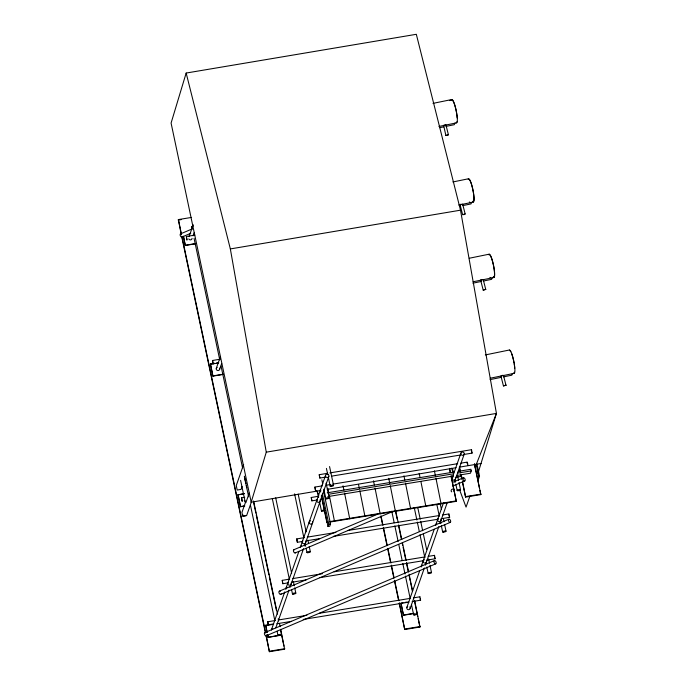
<?xml version="1.0" encoding="UTF-8"?>
<svg xmlns="http://www.w3.org/2000/svg" width="686" height="686" viewBox="0 0 686 686"><rect width="100%" height="100%" fill="white"/><g stroke="black" fill="none" stroke-linecap="round" stroke-linejoin="round"><path stroke-width="1.03" d="M434.427 555.909L434.53 555.351L435.104 558.773L426.649 560.153M471.428 450.256L471.531 449.699L472.105 453.12L463.642 454.509M318.69 496.218L311.23 497.504L311.864 500.857L317.155 499.991M419.926 597.052L420.595 600.207L412.14 601.588M448.944 514.183L449.673 517.261L449.339 516.892M478.571 471.393L496.432 413.418L460.503 210.182L416.325 34.3L186.163 73.05L171.088 123.077L251.196 502.195L320.911 490.464M251.196 502.195L266.271 452.168L230.342 248.924L186.163 73.05M181.293 234.766L178.377 219.58L191.574 217.419M195.639 243.787L185.314 245.477L183.514 236.258M189.044 236.67L193.212 224.768M193.015 235.838L194.052 232.863M223.242 374.436L212.926 376.125L210.396 364.172L214.615 363.246M212.926 376.125L210.482 363.923M216.304 368.313L220.472 356.411M219.58 369.462L221.664 363.511M243.641 464.448L236.258 485.551L237.202 490.044L241.069 489.41L242.089 486.494M244.662 506.097L240.529 506.774L238.008 494.82L244.285 493.56M240.529 506.774L238.093 494.572M245.88 502.649L249.224 493.105M251.539 501.543L246.608 515.615L242.741 516.249L241.944 512.459L245.339 502.752L240.597 480.337M272.925 624.037L265.696 625.22L267.086 632.449M268.226 637.183L280.608 635.15L268.14 637.431L267.806 635.185M271.519 629.611L284.716 591.924M285.753 588.948L298.873 551.484M300.262 547.522L325.558 475.278M275.832 627.784L289.029 590.106M289.998 587.345L303.538 548.671M304.507 545.919L328.834 476.427A1.732 1.646 19.3 0 0 326.853 474.223A1.732 1.646 19.3 0 0 325.91 476.907A1.732 1.646 19.3 0 0 328.834 476.427M280.814 629.834L284.621 649.205L269.392 651.7L266.254 635.468M454.852 123.111L454.303 124.689L445.994 126.387M327.059 522.029L326.879 522.552L321.348 496.355M323.44 490.413L330.523 523.933L329.709 526.265L328.011 526.539L328.834 524.207L322.411 493.834M334.494 521.3L329.366 495.644M349.723 518.805L344.586 493.148M471.591 202.344L471.042 203.914L462.741 205.611M364.943 516.309L359.816 490.653M380.173 513.814L375.036 488.158M395.393 511.327L390.265 485.662M410.622 508.832L405.495 483.167M492.162 277.779L491.613 279.348L483.313 281.046M425.852 506.337L420.938 481.726M441.072 503.841L435.944 478.176M413.795 613.567L403.479 615.256L401.036 603.054L403.102 602.711M406.858 607.436L419.703 570.743M421.093 566.773L434.212 529.309M435.601 525.347L443.516 502.761M451.868 478.888L460.898 453.103M410.134 608.593L424.368 567.931M425.337 565.178L438.877 526.496M439.923 523.521L447.135 502.915M454.432 482.095L464.173 454.261A1.732 1.646 19.3 0 0 462.192 452.048A1.732 1.646 19.3 0 0 461.249 454.741A1.732 1.646 19.3 0 0 464.173 454.261M414.601 600.327L419.961 627.03L404.731 629.525L399.381 602.822M329.734 522.08L456.301 501.346L451.165 475.69M458.248 471.342L470.93 469.267L471.273 470.896L470.459 473.229L456.722 475.475M475.192 467.166L496.432 413.418L266.271 452.168M474.575 463.71L480.809 494.606L465.588 497.101L462.45 480.869M512.416 373.596L511.859 375.173L503.558 376.871M469.876 496.21L466.051 507.125L459.714 490.156M477.713 479.12L478.708 476.273L476.187 464.319L477.002 464.19L479.523 476.144L478.193 479.934M444.768 124.809L445.9 124.852L448.412 134.73L447.666 135.296L445.874 135.434L443.593 125.229M483.193 290.101L485.731 289.389L483.193 290.101L480.672 280.222L481.186 280.334M503.438 385.918L505.976 385.215L503.438 385.918L500.926 376.039L501.389 375.594M186.369 236.499L186.944 239.929L186.369 236.499L194.824 235.118M219.957 359.215L212.497 360.502L213.123 363.846L218.414 362.98M213.123 363.846L212.549 360.424M241.583 497.804L242.149 501.226L241.583 497.804L244.756 497.281M327.728 473.254L319.213 474.721L319.848 478.065L325.13 477.199M319.848 478.065L319.273 474.643M314.917 487.069L315.491 490.499L314.917 487.069L322.317 485.86M311.864 500.857L311.29 497.427M304.181 537.653L296.721 538.939L297.355 542.283L302.646 541.417M297.355 542.283L296.781 538.862M289.672 579.078L282.212 580.373L282.846 583.717L288.137 582.851M282.846 583.717L282.272 580.296M275.163 620.513L267.703 621.799L268.337 625.143L273.628 624.277M268.337 625.143L267.763 621.722M467.475 465.108C468.632 466.411 466.832 459.646 467.132 463.47M477.525 473.717L477.413 471.488M449.613 517.338L441.158 518.727M460.177 204.582L461.172 204.119M480.749 280.017L481.752 279.554M503.232 375.662L502.658 375.242M180.65 233.823L192.483 228.807M181.876 237.073L190.742 233.3M293.925 549.709L376.725 514.56M452.631 482.344L463.47 477.739M295.143 552.95L392.735 511.533M452.863 486.005L464.696 480.989A1.732 0.969 66.9 0 0 464.594 478.331A1.732 0.969 66.9 0 0 462.964 478.777A1.732 0.969 66.9 0 0 464.688 480.98M279.416 591.143L448.961 519.173M280.634 594.385L450.188 522.415A1.732 0.969 66.9 0 0 450.085 519.765A1.732 0.969 66.9 0 0 448.455 520.211A1.732 0.969 66.9 0 0 450.179 522.415M264.907 632.569L434.452 560.608M266.125 635.811L435.679 563.849A1.732 0.969 66.9 0 0 435.576 561.191A1.732 0.969 66.9 0 0 433.946 561.637A1.732 0.969 66.9 0 0 435.67 563.849M433.003 103.372L451.868 99.513M449.424 100.576L451.131 100.233M438.946 126.456L456.696 122.828M439.769 127.656L443.919 126.807M452.889 181.962L468.607 178.746M458.814 205.045L473.434 202.061M469.267 258.245L489.187 254.18M473.126 281.757L494.006 277.487M472.928 283.164L481.238 281.466M485.319 354.928L509.432 349.997M490.241 378.218L514.251 373.313M490.061 379.624L501.483 377.291M230.342 248.924L460.503 210.182M327.248 489.392L456.113 467.698M459.286 467.166L481.349 463.453M178.197 220.095L181.241 219.597M185.409 245.228L195.724 243.539M216.682 362.911L218.74 362.568M210.396 364.172L213.492 363.666M213.012 375.877L223.327 374.187M329.846 472.911L471.531 449.699M331.475 476.161L460.469 455.024M238.008 494.82L244.199 493.809M326.553 485.165L330.781 484.47M332.89 484.127L457.665 463.685M460.829 463.17L467.175 462.124M240.615 506.525L244.748 505.848M327.222 492.805L454.021 472.037M328.628 494.272L453.317 473.837M457.536 473.151L471.273 470.896M327.814 496.595L453.557 475.998M320.302 499.468L322.437 499.125M455.367 477.345L461.695 476.307M478.708 476.273L479.523 476.144M245.631 515.675L243.05 516.095L242.707 514.44M465.768 496.578L480.997 494.092M329.915 521.566L456.482 500.831M328.834 524.207L330.523 523.933M307.354 537.129L335.908 532.456M347.536 530.544L439.529 515.478M442.693 514.954L449.038 513.917M305.81 540.902L319.556 538.647M333.302 536.392L437.985 519.242M292.845 578.564L322.454 573.71M334.082 571.807L425.011 556.903M428.184 556.389L434.53 555.351M291.301 582.328L306.11 579.902M319.856 577.655L423.476 560.676M278.336 619.99L306.891 615.316M319.573 613.233L410.502 598.338M413.675 597.823L420.021 596.777M405.169 602.377L407.227 602.034M266.64 625.306L268.706 624.963M276.792 623.763L291.601 621.336M303.229 619.432L408.967 602.111M403.565 615.008L413.881 613.318M269.572 651.186L284.801 648.69M404.911 629.011L420.141 626.515M460.615 204.908L460.1 204.788L462.621 214.667L464.405 214.521L465.159 213.955L462.638 204.076M472.028 453.086L471.634 451.928M435.027 558.73L434.555 557.135M420.595 600.207L420.124 599.007M448.412 134.73L445.874 135.434M465.159 213.955L462.621 214.667M316.495 490.447L318.776 495.283M451.517 468.195L453.009 472.191M483.218 279.511L485.731 289.389M503.464 375.336L505.976 385.215M474.395 464.225L479.488 488.321M479.926 490.413L480.809 494.606M459.569 467.252L460.452 471.436M461.121 474.583L462.004 478.777M459.388 467.766L460.272 471.959M460.718 474.052L461.824 479.291M462.484 482.438L465.588 497.101M457.656 476.11L458.54 480.294M458.977 482.387L460.529 489.71M452.52 468.547L453.403 472.731M454.955 480.054L455.401 482.147M455.838 484.239L457.168 490.516M449.622 468.349L450.505 472.543M449.656 469.919L450.102 472.011M450.985 476.204L456.301 501.346M434.392 470.845L435.499 476.084M440.275 503.944L441.372 509.175M443.362 518.59L444.031 521.729M444.691 524.867L446.02 531.144M436.905 504.75L439.34 516.258M440.446 521.489L440.884 523.581M441.33 525.673L442.659 531.95M419.163 473.34L420.055 477.533M417.8 507.709L420.235 519.216M420.681 521.309L422.67 530.724M423.331 533.862L426.649 549.563M428.639 558.979L429.522 563.163M429.959 565.255L431.511 572.578M414.224 507.469L416.874 520.022M417.32 522.115L419.309 531.53M419.969 534.668L424.831 557.684M426.821 567.099L428.15 573.376M403.943 475.835L404.826 480.029M395.565 510.23L398.223 522.801M398.669 524.901L401.764 539.565M402.433 542.712L406.198 560.513M406.635 562.614L408.624 572.038M409.07 574.139L412.612 590.895M388.713 478.331L389.82 483.57M395.385 510.753L397.16 519.13M398.489 525.416L401.361 539.033M402.253 543.226L402.691 545.319M403.136 547.419L405.572 558.944M406.455 563.129L408.23 571.515M409.113 575.7L410.219 580.939M410.657 583.031L412.432 591.418M414.644 601.888L417.748 616.56M418.186 618.652L419.961 627.03M391.757 511.233L394.184 522.749M394.844 525.888L398.163 541.58M398.823 544.718L402.142 560.411M402.802 563.549L405.014 574.01M405.46 576.103L410.099 598.072M411.429 604.349L413.641 614.81M400.95 603.303L403.479 615.256M381.004 515.872L383.002 525.296M383.44 527.397L387.204 545.207M387.873 548.346L390.969 563.009M391.414 565.11L394.064 577.681M394.733 580.819L398.935 600.722M373.493 480.826L374.376 485.019M380.824 516.387L382.599 524.773M383.26 527.911L387.024 545.722M387.684 548.86L390.566 562.486M391.226 565.624L393.884 578.195M394.33 580.287L398.532 600.199M399.201 603.337L404.731 629.525M358.486 484.367L359.37 488.561M343.034 485.817L343.926 490.001M329.572 466.566L333.55 485.422M326.425 468.418L327.754 474.703M328.423 477.842L330.189 486.22M327.814 488.312L328.697 492.497M326.099 483.184L329.203 497.847M321.854 479.797L322.737 483.99M323.843 489.221L325.841 498.653M320.268 489.873L320.714 491.973M321.374 495.112L328.011 526.539M317.284 491.176L318.604 497.461M319.719 502.701L321.485 511.079M298.17 494.1L306.136 531.804M307.903 540.191L308.571 543.329M309.232 546.468L310.338 551.707M294.586 493.86L303.881 537.85M305.201 544.135L305.647 546.228M306.093 548.32L306.976 552.513M275.686 497.822L291.627 573.239M293.394 581.617L294.277 585.81M294.723 587.902L295.829 593.141M272.325 498.628L289.372 579.284M291.584 589.754L292.468 593.947M253.588 500.977L277.496 614.116M279.485 623.548L280.154 626.687M253.408 501.5L255.844 513.017M256.281 515.117L261.375 539.213M261.82 541.305L268.903 574.825M269.341 576.926L276.424 610.446M278.199 618.823L278.645 620.924M280.411 629.302L283.953 646.066M191.643 226.877L192.089 228.97M194.078 238.394L219.752 359.901M221.081 366.187L242.544 467.783M244.319 476.161L245.862 483.493M246.308 485.594L246.754 487.686M250.51 505.496L274.863 620.71M277.075 631.189L277.959 635.373M244.49 477.122L248.658 496.827M265.696 625.22L267.171 632.2M183.428 236.507L185.314 245.477M267.506 634.439L268.14 637.431M178.377 219.58L181.473 234.243M181.919 236.344L265.585 632.329M181.739 236.859L265.405 632.844M266.074 635.982L269.392 651.7M449.141 516.146L448.996 515.263M451.457 100.096A11.868 2.007 78.5 0 1 456.207 110.609A11.868 2.007 78.5 0 1 456.104 122.562M452.537 100.31A11.336 1.912 78.5 0 1 457.168 117.906M456.97 121.748A11.336 1.912 78.5 0 1 456.576 122.271M468.204 179.32A11.868 2.007 78.5 0 1 472.946 189.833A11.868 2.007 78.5 0 1 472.851 201.787M468.727 179.303A11.336 1.912 78.5 0 1 472.551 188.41A11.336 1.912 78.5 0 1 473.717 200.981M473.314 201.495A11.336 1.912 78.5 0 1 472.765 201.264M469.91 202.199A11.336 1.912 78.5 0 1 469.361 201.958M509.441 350.04A11.868 2.007 78.5 0 1 514.063 362.602A11.868 2.007 78.5 0 1 513.668 373.047M509.544 350.563A11.336 1.912 78.5 0 1 510.77 351.764M511.516 353.41A11.336 1.912 78.5 0 1 514.063 363.074M514.217 364.026A11.336 1.912 78.5 0 1 514.732 368.391M514.534 372.232A11.336 1.912 78.5 0 1 514.14 372.755M488.775 254.755A11.868 2.007 78.5 0 1 493.526 265.268A11.868 2.007 78.5 0 1 493.423 277.221M489.298 254.738A11.336 1.912 78.5 0 1 493.123 263.844A11.336 1.912 78.5 0 1 494.289 276.415M493.894 276.93A11.336 1.912 78.5 0 1 493.337 276.698M490.481 277.624A11.336 1.912 78.5 0 1 489.933 277.393M271.433 630.031A1.732 1.646 19.3 0 1 272.008 628.908M272.385 628.685A1.732 1.646 19.3 0 1 272.805 628.556M320.036 500.025A1.732 1.646 19.3 0 1 319.393 502.152A1.732 1.646 19.3 0 1 317.103 501.655A1.732 1.646 19.3 0 1 317.352 499.434M300.451 547.171A1.732 1.646 19.3 0 1 301.403 545.816M455.375 477.85A1.732 1.646 19.3 0 1 454.604 480.046A1.732 1.646 19.3 0 1 452.288 479.231A1.732 1.646 19.3 0 1 453.06 477.036M435.79 524.996A1.732 1.646 19.3 0 1 436.742 523.65M312.422 521.772A1.732 1.646 19.3 0 1 311.778 523.907A1.732 1.646 19.3 0 1 309.489 523.409A1.732 1.646 19.3 0 1 309.729 521.188M310.106 520.957A1.732 1.646 19.3 0 1 310.535 520.828M305.673 541.871A1.732 1.646 19.3 0 1 303.435 543.698A1.732 1.646 19.3 0 1 302.843 540.868M285.968 589.034A1.732 1.646 19.3 0 1 286.894 587.25M440.866 519.285A1.732 1.646 19.3 0 1 440.095 521.48A1.732 1.646 19.3 0 1 437.779 520.665A1.732 1.646 19.3 0 1 438.551 518.47M421.307 566.859A1.732 1.646 19.3 0 1 422.233 565.075M324.855 510.401A1.732 0.48 -11.9 0 1 322.291 511.267A1.732 0.48 -11.9 0 1 322.223 510.461A1.732 0.48 -11.9 0 1 324.847 510.281M182.356 236.413A1.732 0.969 66.9 0 1 181.027 236.773A1.732 0.969 66.9 0 1 180.161 234.483A1.732 0.969 66.9 0 1 181.498 234.123M192.054 238.394A1.732 1.646 19.3 0 1 188.787 238.925M192.32 227.057A1.732 0.48 -11.9 0 1 191.677 226.68A1.732 0.48 -11.9 0 1 193.058 226.046M245.442 501.183A1.732 1.646 19.3 0 1 244.25 500.591M291.164 583.297A1.732 1.646 19.3 0 1 288.926 585.132A1.732 1.646 19.3 0 1 288.334 582.303M409.782 606.956A1.732 1.646 19.3 0 1 409.748 609.194A1.732 1.646 19.3 0 1 407.415 609.279A1.732 1.646 19.3 0 1 407.055 607.059M407.347 606.741A1.732 1.646 19.3 0 1 407.724 606.51M426.358 560.711A1.732 1.646 19.3 0 1 425.449 562.966A1.732 1.646 19.3 0 1 423.159 561.825A1.732 1.646 19.3 0 1 424.471 559.767M295.537 552.607A1.732 0.969 66.9 0 1 293.591 551.587A1.732 0.969 66.9 0 1 294.474 549.795M281.123 593.724A1.732 0.969 66.9 0 1 279.785 594.085A1.732 0.969 66.9 0 1 278.928 591.795A1.732 0.969 66.9 0 1 280.257 591.435M219.486 368.193A1.732 1.646 19.3 0 1 218.714 370.389A1.732 1.646 19.3 0 1 216.399 369.574A1.732 1.646 19.3 0 1 217.17 367.379M451.714 491.853A1.732 1.501 -25.4 0 1 451.551 489.701A1.732 1.501 -25.4 0 1 453.943 489.315A1.732 1.501 -25.4 0 1 454.106 491.468M266.64 634.782A1.732 0.969 66.9 0 1 265.473 635.665A1.732 0.969 66.9 0 1 264.402 633.35A1.732 0.969 66.9 0 1 265.748 632.861M457.845 490.704A1.732 0.48 -11.9 0 0 460.538 489.838A1.732 0.48 -11.9 0 0 458.162 489.804A1.732 0.48 -11.9 0 0 457.845 490.704M443.336 532.13A1.732 0.48 -11.9 0 0 446.029 531.273A1.732 0.48 -11.9 0 0 443.653 531.238A1.732 0.48 -11.9 0 0 443.336 532.13M278.636 635.562A1.732 0.48 -11.9 0 0 281.329 634.696A1.732 0.48 -11.9 0 0 278.953 634.661A1.732 0.48 -11.9 0 0 278.636 635.562M414.318 614.999A1.732 0.48 -11.9 0 0 417.011 614.133A1.732 0.48 -11.9 0 0 414.636 614.099A1.732 0.48 -11.9 0 0 414.318 614.999M428.827 573.565A1.732 0.48 -11.9 0 0 431.52 572.699A1.732 0.48 -11.9 0 0 429.144 572.664A1.732 0.48 -11.9 0 0 428.827 573.565M293.145 594.127A1.732 0.48 -11.9 0 0 295.838 593.27A1.732 0.48 -11.9 0 0 293.462 593.227A1.732 0.48 -11.9 0 0 293.145 594.127M326.519 498.833A1.732 0.48 -11.9 0 0 329.211 497.976A1.732 0.48 -11.9 0 0 326.836 497.942A1.732 0.48 -11.9 0 0 326.519 498.833M330.866 486.408A1.732 0.48 -11.9 0 0 333.559 485.542A1.732 0.48 -11.9 0 0 331.184 485.508A1.732 0.48 -11.9 0 0 330.866 486.408M307.654 552.702A1.732 0.48 -11.9 0 0 310.346 551.836A1.732 0.48 -11.9 0 0 307.971 551.801A1.732 0.48 -11.9 0 0 307.654 552.702"/></g></svg>
